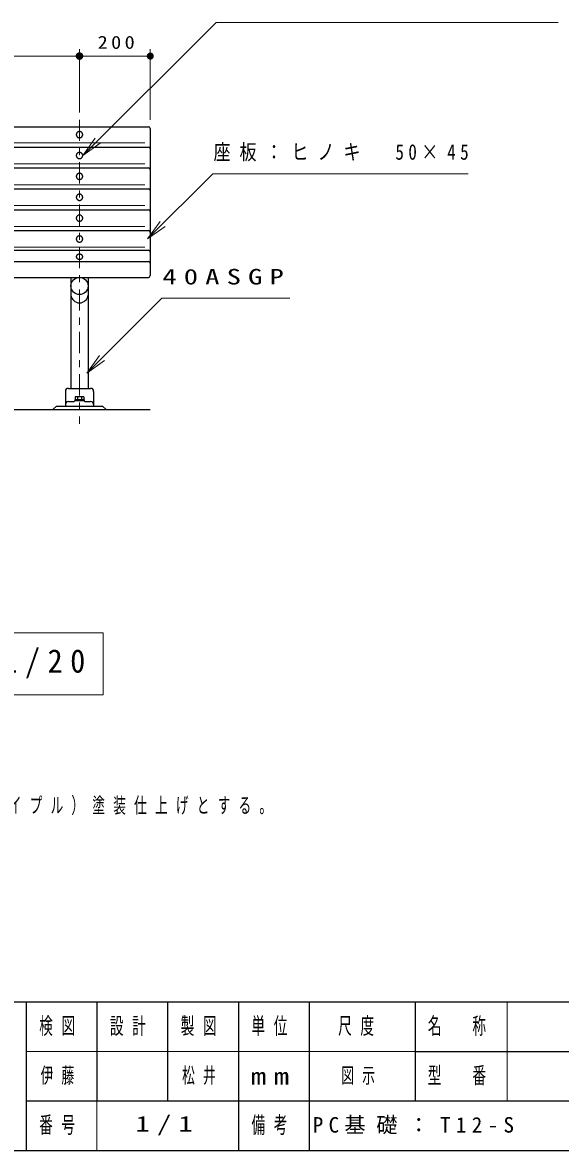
# Model space of a CAD drawing. Units: millimetres on the paper, scale 1:20. Extents: x -365 to 0, y 0 to 257.
# Drawn here: x -238 to -162, y 0 to 159.5 of the extents above; entities that cross this region are included whole.
import ezdxf

# ---------------------------------------------------------------- set-up
doc = ezdxf.new("R2010")
doc.units = ezdxf.units.MM
doc.linetypes.add('USER2', pattern=[6, 3, -1, 1, -1])
doc.layers.add('LY_1', color=3, linetype='Continuous', lineweight=25)
doc.layers.add('LY_4', color=7, linetype='Continuous', lineweight=13)
doc.styles.add('ＭＳ ゴシック', font='')
doc.styles.get('ＭＳ ゴシック').set_extended_font_data('MS Gothic')

# ---------------------------------------------------------------- blocks, each defined once
blk = doc.blocks.new('filled_dot')
at = {"color": 0, "linetype": 'Continuous', "lineweight": -2, "const_width": 1.25}
blk.add_lwpolyline([(-0.625, 0, 1), (0.625, 0, 1)], format="xyb", close=True, dxfattribs=at)

msp = doc.modelspace()

# ---------------------------------------------------------------- linework, layer by layer
at = {"layer": 'LY_1', "color": 7, "lineweight": 13}
for p, q in [((-264.955, 154.799), (-229.955, 154.799)), ((-229.955, 146.799), (-229.955, 155.799)), ((-229.955, 154.799), (-219.955, 154.799)), ((-219.955, 145.799), (-219.955, 155.799)), ((-309.205, 142.518), (-220.705, 142.518)), ((-229.505, 140.737), (-227.733, 143.208)), ((-229.505, 140.737), (-227.38, 142.854)), ((-227.027, 142.5), (-229.505, 140.737)), ((-309.205, 139.565), (-220.705, 139.565)), ((-309.205, 136.612), (-220.705, 136.612)), ((-309.205, 133.66), (-220.705, 133.66)), ((-220.325, 128.928), (-218.557, 131.403)), ((-220.325, 128.928), (-218.203, 131.05)), ((-309.205, 130.707), (-220.705, 130.707)), ((-217.85, 130.696), (-220.325, 128.928)), ((-309.205, 127.754), (-220.705, 127.754)), ((-228.911, 109.966), (-227.143, 112.441)), ((-228.911, 109.966), (-226.79, 112.087)), ((-226.436, 111.734), (-228.911, 109.966)), ((-226.591, 73.238), (-274.391, 73.238)), ((-226.591, 64.438), (-226.591, 73.238)), ((-274.391, 64.438), (-226.591, 64.438))]:
    msp.add_line(p, q, dxfattribs=at)
at = {"layer": 'LY_1', "color": 7, "linetype": 'USER2', "lineweight": 13}
msp.add_line((-229.955, 145.799), (-229.955, 102.795), dxfattribs=at)
at = {"layer": 'LY_1'}
for p, q in [((-309.705, 144.799), (-220.205, 144.799)), ((-219.955, 144.549), (-219.955, 123.745)), ((-309.705, 141.927), (-220.205, 141.927)), ((-309.705, 138.974), (-220.205, 138.974)), ((-309.705, 136.021), (-220.205, 136.021)), ((-309.705, 133.068), (-220.205, 133.068)), ((-309.705, 130.115), (-220.205, 130.115)), ((-309.705, 127.328), (-220.205, 127.328)), ((-309.705, 125.745), (-220.205, 125.745)), ((-309.705, 123.495), (-220.205, 123.495)), ((-231.17, 123.495), (-231.17, 107.795)), ((-228.74, 123.495), (-228.74, 107.795)), ((-231.955, 107.345), (-231.955, 105.295)), ((-231.505, 107.795), (-228.405, 107.795)), ((-227.955, 107.345), (-227.955, 105.295)), ((-231.505, 105.945), (-230.746, 105.945)), ((-230.634, 106.015), (-230.676, 105.974)), ((-230.605, 106.16), (-230.605, 106.045)), ((-229.305, 106.16), (-230.605, 106.16)), ((-229.305, 106.045), (-230.605, 106.045)), ((-230.561, 106.61), (-230.561, 106.16)), ((-229.349, 106.61), (-230.561, 106.61)), ((-230.258, 106.61), (-230.258, 106.16)), ((-229.652, 106.61), (-229.652, 106.16)), ((-229.349, 106.61), (-229.349, 106.16)), ((-229.305, 106.16), (-229.305, 106.045)), ((-229.234, 105.974), (-229.276, 106.015)), ((-229.163, 105.945), (-228.405, 105.945)), ((-296.205, 104.795), (-219.955, 104.795)), ((-233.205, 105.295), (-233.705, 104.795)), ((-233.205, 105.295), (-226.705, 105.295)), ((-226.705, 105.295), (-226.205, 104.795))]:
    msp.add_line(p, q, dxfattribs=at)
at = {"layer": 'LY_1', "color": 7, "lineweight": 13}
for points in [[(-229.505, 140.737), (-210.635, 159.543), (-162.327, 159.543)], [(-220.325, 128.928), (-211.132, 138.121), (-175.006, 138.121)], [(-228.911, 109.966), (-218.304, 120.573), (-200.249, 120.573)]]:
    msp.add_lwpolyline(points, dxfattribs=at)
at = {"layer": 'LY_1'}
for points in [[(-229.505, 143.689), (-229.507, 143.728), (-229.512, 143.766), (-229.52, 143.804), (-229.532, 143.841), (-229.547, 143.877), (-229.565, 143.911), (-229.586, 143.944), (-229.61, 143.974), (-229.637, 144.003), (-229.666, 144.029), (-229.697, 144.052), (-229.73, 144.073), (-229.765, 144.091), (-229.801, 144.106), (-229.838, 144.117), (-229.877, 144.126), (-229.916, 144.131), (-229.955, 144.132), (-229.994, 144.131), (-230.033, 144.126), (-230.071, 144.117), (-230.109, 144.106), (-230.145, 144.091), (-230.18, 144.073), (-230.213, 144.052), (-230.244, 144.029), (-230.273, 144.003), (-230.3, 143.974), (-230.323, 143.944), (-230.345, 143.911), (-230.363, 143.877), (-230.378, 143.841), (-230.389, 143.804), (-230.398, 143.766), (-230.403, 143.728), (-230.405, 143.689), (-230.403, 143.651), (-230.398, 143.613), (-230.389, 143.575), (-230.378, 143.538), (-230.363, 143.502), (-230.345, 143.468), (-230.323, 143.435), (-230.3, 143.405), (-230.273, 143.376), (-230.244, 143.35), (-230.213, 143.327), (-230.18, 143.306), (-230.145, 143.288), (-230.109, 143.273), (-230.071, 143.262), (-230.033, 143.253), (-229.994, 143.248), (-229.955, 143.247), (-229.916, 143.248), (-229.877, 143.253), (-229.838, 143.262), (-229.801, 143.273), (-229.765, 143.288), (-229.73, 143.306), (-229.697, 143.327), (-229.666, 143.35), (-229.637, 143.376), (-229.61, 143.405), (-229.586, 143.435), (-229.565, 143.468), (-229.547, 143.502), (-229.532, 143.538), (-229.52, 143.575), (-229.512, 143.613), (-229.507, 143.651)], [(-229.505, 140.737), (-229.507, 140.775), (-229.512, 140.813), (-229.52, 140.851), (-229.532, 140.888), (-229.547, 140.924), (-229.565, 140.958), (-229.586, 140.991), (-229.61, 141.021), (-229.637, 141.05), (-229.666, 141.076), (-229.697, 141.099), (-229.73, 141.12), (-229.765, 141.138), (-229.801, 141.153), (-229.838, 141.164), (-229.877, 141.173), (-229.916, 141.178), (-229.955, 141.18), (-229.994, 141.178), (-230.033, 141.173), (-230.071, 141.164), (-230.109, 141.153), (-230.145, 141.138), (-230.18, 141.12), (-230.213, 141.099), (-230.244, 141.076), (-230.273, 141.05), (-230.3, 141.021), (-230.323, 140.991), (-230.345, 140.958), (-230.363, 140.924), (-230.378, 140.888), (-230.389, 140.851), (-230.398, 140.813), (-230.403, 140.775), (-230.405, 140.737), (-230.403, 140.698), (-230.398, 140.66), (-230.389, 140.622), (-230.378, 140.585), (-230.363, 140.549), (-230.345, 140.515), (-230.323, 140.483), (-230.3, 140.452), (-230.273, 140.423), (-230.244, 140.397), (-230.213, 140.374), (-230.18, 140.353), (-230.145, 140.335), (-230.109, 140.32), (-230.071, 140.309), (-230.033, 140.3), (-229.994, 140.295), (-229.955, 140.294), (-229.916, 140.295), (-229.877, 140.3), (-229.838, 140.309), (-229.801, 140.32), (-229.765, 140.335), (-229.73, 140.353), (-229.697, 140.374), (-229.666, 140.397), (-229.637, 140.423), (-229.61, 140.452), (-229.586, 140.483), (-229.565, 140.515), (-229.547, 140.549), (-229.532, 140.585), (-229.52, 140.622), (-229.512, 140.66), (-229.507, 140.698)], [(-229.505, 137.784), (-229.507, 137.822), (-229.512, 137.861), (-229.52, 137.898), (-229.532, 137.935), (-229.547, 137.971), (-229.565, 138.005), (-229.586, 138.038), (-229.61, 138.068), (-229.637, 138.097), (-229.666, 138.123), (-229.697, 138.146), (-229.73, 138.167), (-229.765, 138.185), (-229.801, 138.2), (-229.838, 138.212), (-229.877, 138.22), (-229.916, 138.225), (-229.955, 138.227), (-229.994, 138.225), (-230.033, 138.22), (-230.071, 138.212), (-230.109, 138.2), (-230.145, 138.185), (-230.18, 138.167), (-230.213, 138.146), (-230.244, 138.123), (-230.273, 138.097), (-230.3, 138.068), (-230.323, 138.038), (-230.345, 138.005), (-230.363, 137.971), (-230.378, 137.935), (-230.389, 137.898), (-230.398, 137.861), (-230.403, 137.822), (-230.405, 137.784), (-230.403, 137.745), (-230.398, 137.707), (-230.389, 137.669), (-230.378, 137.632), (-230.363, 137.596), (-230.345, 137.562), (-230.323, 137.53), (-230.3, 137.499), (-230.273, 137.47), (-230.244, 137.444), (-230.213, 137.421), (-230.18, 137.4), (-230.145, 137.382), (-230.109, 137.367), (-230.071, 137.356), (-230.033, 137.347), (-229.994, 137.342), (-229.955, 137.341), (-229.916, 137.342), (-229.877, 137.347), (-229.838, 137.356), (-229.801, 137.367), (-229.765, 137.382), (-229.73, 137.4), (-229.697, 137.421), (-229.666, 137.444), (-229.637, 137.47), (-229.61, 137.499), (-229.586, 137.53), (-229.565, 137.562), (-229.547, 137.596), (-229.532, 137.632), (-229.52, 137.669), (-229.512, 137.707), (-229.507, 137.745)], [(-229.505, 134.831), (-229.507, 134.869), (-229.512, 134.908), (-229.52, 134.945), (-229.532, 134.982), (-229.547, 135.018), (-229.565, 135.052), (-229.586, 135.085), (-229.61, 135.115), (-229.637, 135.144), (-229.666, 135.17), (-229.697, 135.194), (-229.73, 135.214), (-229.765, 135.232), (-229.801, 135.247), (-229.838, 135.259), (-229.877, 135.267), (-229.916, 135.272), (-229.955, 135.274), (-229.994, 135.272), (-230.033, 135.267), (-230.071, 135.259), (-230.109, 135.247), (-230.145, 135.232), (-230.18, 135.214), (-230.213, 135.194), (-230.244, 135.17), (-230.273, 135.144), (-230.3, 135.115), (-230.323, 135.085), (-230.345, 135.052), (-230.363, 135.018), (-230.378, 134.982), (-230.389, 134.945), (-230.398, 134.908), (-230.403, 134.869), (-230.405, 134.831), (-230.403, 134.792), (-230.398, 134.754), (-230.389, 134.716), (-230.378, 134.679), (-230.363, 134.644), (-230.345, 134.609), (-230.323, 134.577), (-230.3, 134.546), (-230.273, 134.518), (-230.244, 134.491), (-230.213, 134.468), (-230.18, 134.447), (-230.145, 134.429), (-230.109, 134.415), (-230.071, 134.403), (-230.033, 134.395), (-229.994, 134.39), (-229.955, 134.388), (-229.916, 134.39), (-229.877, 134.395), (-229.838, 134.403), (-229.801, 134.415), (-229.765, 134.429), (-229.73, 134.447), (-229.697, 134.468), (-229.666, 134.491), (-229.637, 134.518), (-229.61, 134.546), (-229.586, 134.577), (-229.565, 134.609), (-229.547, 134.644), (-229.532, 134.679), (-229.52, 134.716), (-229.512, 134.754), (-229.507, 134.792)], [(-229.505, 131.878), (-229.507, 131.916), (-229.512, 131.955), (-229.52, 131.993), (-229.532, 132.029), (-229.547, 132.065), (-229.565, 132.099), (-229.586, 132.132), (-229.61, 132.163), (-229.637, 132.191), (-229.666, 132.217), (-229.697, 132.241), (-229.73, 132.261), (-229.765, 132.279), (-229.801, 132.294), (-229.838, 132.306), (-229.877, 132.314), (-229.916, 132.319), (-229.955, 132.321), (-229.994, 132.319), (-230.033, 132.314), (-230.071, 132.306), (-230.109, 132.294), (-230.145, 132.279), (-230.18, 132.261), (-230.213, 132.241), (-230.244, 132.217), (-230.273, 132.191), (-230.3, 132.163), (-230.323, 132.132), (-230.345, 132.099), (-230.363, 132.065), (-230.378, 132.029), (-230.389, 131.993), (-230.398, 131.955), (-230.403, 131.916), (-230.405, 131.878), (-230.403, 131.839), (-230.398, 131.801), (-230.389, 131.763), (-230.378, 131.726), (-230.363, 131.691), (-230.345, 131.656), (-230.323, 131.624), (-230.3, 131.593), (-230.273, 131.565), (-230.244, 131.539), (-230.213, 131.515), (-230.18, 131.494), (-230.145, 131.476), (-230.109, 131.462), (-230.071, 131.45), (-230.033, 131.442), (-229.994, 131.437), (-229.955, 131.435), (-229.916, 131.437), (-229.877, 131.442), (-229.838, 131.45), (-229.801, 131.462), (-229.765, 131.476), (-229.73, 131.494), (-229.697, 131.515), (-229.666, 131.539), (-229.637, 131.565), (-229.61, 131.593), (-229.586, 131.624), (-229.565, 131.656), (-229.547, 131.691), (-229.532, 131.726), (-229.52, 131.763), (-229.512, 131.801), (-229.507, 131.839)], [(-229.505, 128.925), (-229.507, 128.964), (-229.512, 129.002), (-229.52, 129.04), (-229.532, 129.076), (-229.547, 129.112), (-229.565, 129.146), (-229.586, 129.179), (-229.61, 129.21), (-229.637, 129.238), (-229.666, 129.264), (-229.697, 129.288), (-229.73, 129.309), (-229.765, 129.326), (-229.801, 129.341), (-229.838, 129.353), (-229.877, 129.361), (-229.916, 129.366), (-229.955, 129.368), (-229.994, 129.366), (-230.033, 129.361), (-230.071, 129.353), (-230.109, 129.341), (-230.145, 129.326), (-230.18, 129.309), (-230.213, 129.288), (-230.244, 129.264), (-230.273, 129.238), (-230.3, 129.21), (-230.323, 129.179), (-230.345, 129.146), (-230.363, 129.112), (-230.378, 129.076), (-230.389, 129.04), (-230.398, 129.002), (-230.403, 128.964), (-230.405, 128.925), (-230.403, 128.886), (-230.398, 128.848), (-230.389, 128.81), (-230.378, 128.773), (-230.363, 128.738), (-230.345, 128.703), (-230.323, 128.671), (-230.3, 128.64), (-230.273, 128.612), (-230.244, 128.586), (-230.213, 128.562), (-230.18, 128.541), (-230.145, 128.524), (-230.109, 128.509), (-230.071, 128.497), (-230.033, 128.489), (-229.994, 128.484), (-229.955, 128.482), (-229.916, 128.484), (-229.877, 128.489), (-229.838, 128.497), (-229.801, 128.509), (-229.765, 128.524), (-229.73, 128.541), (-229.697, 128.562), (-229.666, 128.586), (-229.637, 128.612), (-229.61, 128.64), (-229.586, 128.671), (-229.565, 128.703), (-229.547, 128.738), (-229.532, 128.773), (-229.52, 128.81), (-229.512, 128.848), (-229.507, 128.886)], [(-229.505, 126.416), (-229.507, 126.448), (-229.512, 126.479), (-229.52, 126.51), (-229.532, 126.54), (-229.547, 126.57), (-229.565, 126.598), (-229.586, 126.625), (-229.61, 126.65), (-229.637, 126.673), (-229.666, 126.695), (-229.697, 126.714), (-229.73, 126.731), (-229.765, 126.746), (-229.801, 126.758), (-229.838, 126.768), (-229.877, 126.774), (-229.916, 126.779), (-229.955, 126.78), (-229.994, 126.779), (-230.033, 126.774), (-230.071, 126.768), (-230.109, 126.758), (-230.145, 126.746), (-230.18, 126.731), (-230.213, 126.714), (-230.244, 126.695), (-230.273, 126.673), (-230.3, 126.65), (-230.323, 126.625), (-230.345, 126.598), (-230.363, 126.57), (-230.378, 126.54), (-230.39, 126.51), (-230.398, 126.479), (-230.403, 126.448), (-230.405, 126.416), (-230.403, 126.384), (-230.398, 126.353), (-230.39, 126.322), (-230.378, 126.291), (-230.363, 126.262), (-230.345, 126.234), (-230.323, 126.207), (-230.3, 126.182), (-230.273, 126.159), (-230.244, 126.137), (-230.213, 126.118), (-230.18, 126.101), (-230.145, 126.086), (-230.109, 126.074), (-230.071, 126.064), (-230.033, 126.057), (-229.994, 126.053), (-229.955, 126.052), (-229.916, 126.053), (-229.877, 126.057), (-229.838, 126.064), (-229.801, 126.074), (-229.765, 126.086), (-229.73, 126.101), (-229.697, 126.118), (-229.666, 126.137), (-229.637, 126.159), (-229.61, 126.182), (-229.586, 126.207), (-229.565, 126.234), (-229.547, 126.262), (-229.532, 126.291), (-229.52, 126.322), (-229.512, 126.353), (-229.507, 126.384)]]:
    msp.add_lwpolyline(points, close=True, dxfattribs=at)
msp.add_circle((-229.955, 122.28), 1.215, dxfattribs=at)
for centre, radius, start, end in [((-220.205, 144.549), 0.25, 0, 89.99998), ((-220.205, 141.677), 0.25, 0, 89.99998), ((-220.205, 138.724), 0.25, 0, 89.99998), ((-220.205, 135.771), 0.25, 0, 89.99998), ((-220.205, 132.818), 0.25, 0, 89.99998), ((-220.205, 129.865), 0.25, 0, 89.99998), ((-220.205, 127.078), 0.25, 0, 89.99998), ((-220.205, 125.495), 0.25, 0, 89.99998), ((-220.205, 123.745), 0.25, 270.00002, 0), ((-229.955, 121.114), 1.222, 186.16716, 353.83282), ((-231.505, 107.345), 0.45, 89.99998, 179.99996), ((-228.405, 107.345), 0.45, 0, 89.99998), ((-231.505, 105.495), 0.45, 89.99998, 179.99996), ((-230.746, 106.045), 0.1, 269.99996, 315), ((-230.563, 105.945), 0.1, 89.99998, 134.99996), ((-229.346, 105.945), 0.1, 44.99995, 89.99998), ((-229.163, 106.045), 0.1, 224.99952, 269.99996), ((-228.405, 105.495), 0.45, 0, 89.99998)]:
    msp.add_arc(centre, radius, start, end, dxfattribs=at)
at = {"layer": 'LY_4', "color": 20, "lineweight": 25}
for p, q in [((-365, 21), (0, 21)), ((-365, 0), (0, 0))]:
    msp.add_line(p, q, dxfattribs=at)
at = {"layer": 'LY_4', "color": 3, "lineweight": 25}
for p, q in [((-237.5, 21), (-237.5, 0)), ((-227.5, 21), (-227.5, 7)), ((-217.5, 21), (-217.5, 7)), ((-207.5, 21), (-207.5, 0)), ((-197.5, 21), (-197.5, 7)), ((-182.5, 21), (-182.5, 7)), ((-182.5, 14), (-70, 14)), ((-237.5, 7), (0, 7)), ((-197.5, 7), (-197.5, 0))]:
    msp.add_line(p, q, dxfattribs=at)
at = {"layer": 'LY_4'}
for p, q in [((-169.5, 21), (-169.5, 7)), ((-237.5, 14), (-182.5, 14)), ((-227.5, 7), (-227.5, 0))]:
    msp.add_line(p, q, dxfattribs=at)

# ---------------------------------------------------------------- block references
at = {"layer": 'LY_1', "color": 7, "lineweight": 13, "rotation": 180}
for p, xscale, yscale in [((-229.955, 154.799), 0.431, 0.431), ((-219.955, 154.799), 0.4, 0.4)]:
    msp.add_blockref('filled_dot', p, dxfattribs=dict(at, xscale=xscale, yscale=yscale))
at = {"layer": 'LY_1', "color": 7, "lineweight": 13, "xscale": 0.4, "yscale": 0.4}
msp.add_blockref('filled_dot', (-229.955, 154.799), dxfattribs=at)

# ---------------------------------------------------------------- texts
at = {"layer": 'LY_1', "color": 7, "style": 'ＭＳ ゴシック'}
for s, insert, char_height, attachment_point in [('\\T1.33;\\W1.15;200', (-224.538, 155.799), 1.833, 8), ('\\T1.53;\\W0.8;座板：ヒノキ\u300050×45', (-211.006, 141.121), 2.199, 4), ('\\T1.5;\\W1.35;40ASGP', (-218.249, 123.573), 2.199, 4), ('\\T1.5;\\W0.95;正面図\u3000S=1/20', (-250.491, 68.838), 3.299, 5), ('\\T1.64;\\W0.6;木材は、ヒノキ間伐材（一等材）とし、カンナ・ペーパーがけの上、木材保護着色塗料（メイプル）塗装仕上げとする。', (-360.959, 47.438), 2.199, 7), ('\\T1.64;\\W0.6;伊藤', (-232.5, 10.5), 2.199, 5), ('\\T1.64;\\W0.6;松井', (-212.5, 10.5), 2.199, 5), ('\\T1.64;\\W0.6;図示', (-190, 10.5), 2.199, 5), ('\\T1.5;\\W1.35;1/1', (-217.5, 3.5), 2.199, 5), ('\\T1.5;PC基礎：T12-S', (-197, 3.5), 2.199, 4)]:
    msp.add_mtext(s, dxfattribs=dict(at, insert=insert, char_height=char_height, attachment_point=attachment_point))
at = {"layer": 'LY_4', "char_height": 2.346, "attachment_point": 5, "style": 'ＭＳ ゴシック'}
for s, insert in [('\\T1.64;\\W0.6;検図', (-232.5, 17.5)), ('\\T1.64;\\W0.6;製図', (-212.5, 17.5)), ('\\T1.64;\\W0.6;単位', (-202.5, 17.5)), ('\\T1.64;\\W0.6;尺度', (-190.25, 17.5)), ('\\T1.64;\\W0.6;名\u3000称', (-176, 17.5)), ('\\T1.64;\\W0.6;設計', (-222.5, 17.5)), ('\\T1.64;\\W0.6;型\u3000番', (-176, 10.5)), ('\\T1.5;\\W1.35;mm', (-202.5, 10.5)), ('\\T1.64;\\W0.6;番号', (-232.5, 3.5)), ('\\T1.64;\\W0.6;備考', (-202.5, 3.5))]:
    msp.add_mtext(s, dxfattribs=dict(at, insert=insert))

doc.saveas('drawing.dxf')
